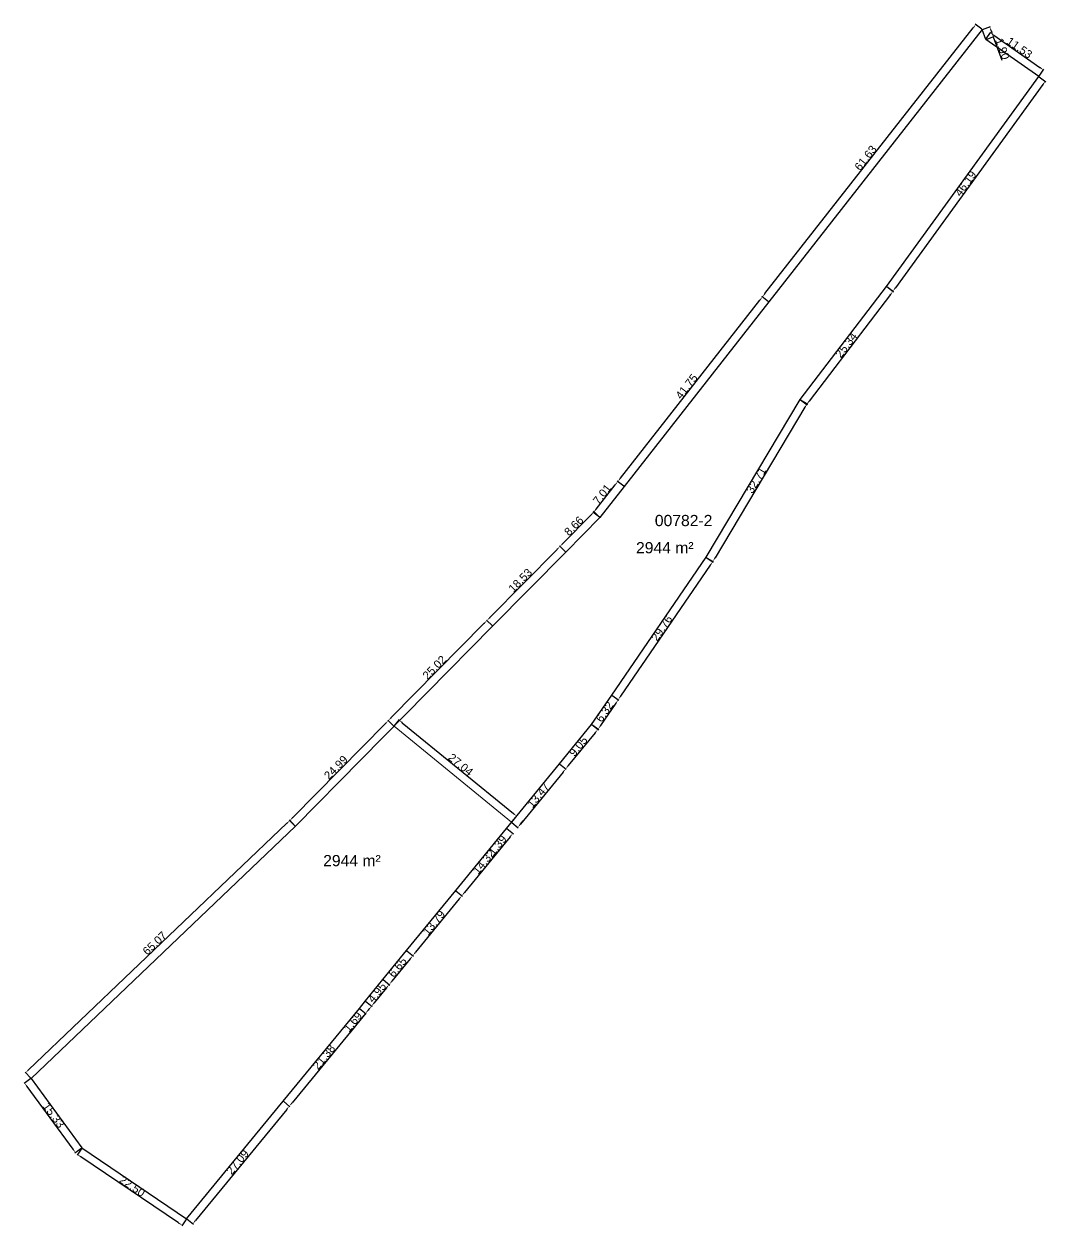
# Model space of a CAD drawing. Header units: metres. Extents: x 7513349 to 7514739, y 4689531 to 4690598.
# Drawn here: x 7513407.9 to 7513589.9, y 4690383.6 to 4690597.7 of the extents above; entities that cross this region are included whole.
import ezdxf

# ---------------------------------------------------------------- set-up
doc = ezdxf.new("R2010")
doc.units = ezdxf.units.M
doc.header["$PDMODE"] = 32
doc.header["$PDSIZE"] = 0.75
for name, color, linetype, lineweight in [('Ndarjet', 1, 'Continuous', 0), ('Nr Parceles Baze', 7, 'Continuous', 0), ('Parcela Baze', 7, 'Continuous', 0), ('YourDimensionLayer', 5, 'Continuous', 0)]:
    doc.layers.add(name, color=color, linetype=linetype, lineweight=lineweight)
doc.styles.get("Standard").update_dxf_attribs({"font": 'arial.ttf'})
doc.dimstyles.get("Standard").update_dxf_attribs({"dimtxt": 1.9, "dimasz": 1, "dimexe": 0.18, "dimexo": 0.0625, "dimgap": 0.09, "dimtad": 1, "dimzin": 0, "dimdsep": 46, "dimtxsty": 'Standard', "dimcen": 0, "dimadec": 0, "dimazin": 0, "dimtfac": 1, "dimtofl": 0, "dimtmove": 0, "dimatfit": 3, "dimfxl": 1, "dimtolj": 1, "dimtzin": 0, "dimarcsym": 0})

# ---------------------------------------------------------------- blocks, each defined once
blk = doc.blocks.new('*D109')
at = {"layer": 'Defpoints', "color": 0, "transparency": 16777216}
for p in [(7513561.5, 4690550.96), (7513546.14, 4690530.81), (7513547.27, 4690529.95)]:
    blk.add_point(p, dxfattribs=at)
at = {"layer": 'YourDimensionLayer', "color": 0, "lineweight": -2, "transparency": 16777216}
for p, q in [((7513562.18, 4690549.5), (7513547.72, 4690530.55)), ((7513561.54, 4690550.93), (7513562.74, 4690550.02)), ((7513546.17, 4690530.79), (7513547.38, 4690529.87))]:
    blk.add_line(p, q, dxfattribs=at)
at = {"layer": 'YourDimensionLayer', "color": 0, "transparency": 16777216}
for points in [[(7513562.08, 4690549.58), (7513562.28, 4690549.43), (7513562.63, 4690550.1)], [(7513547.63, 4690530.62), (7513547.82, 4690530.47), (7513547.27, 4690529.95)]]:
    blk.add_solid(points, dxfattribs=at)
at = {"layer": 'YourDimensionLayer', "color": 0, "transparency": 16777216, "insert": (7513554.32, 4690540.51), "char_height": 1.425, "attachment_point": 5, "rotation": 52.6792}
blk.add_mtext('\\A1;25.34', dxfattribs=at)
blk = doc.blocks.new('*D110')
at = {"layer": 'Defpoints', "color": 0, "transparency": 16777216}
for p in [(7513546.14, 4690530.81), (7513529.37, 4690502.73), (7513530.59, 4690502)]:
    blk.add_point(p, dxfattribs=at)
at = {"layer": 'YourDimensionLayer', "color": 0, "lineweight": -2, "transparency": 16777216}
for p, q in [((7513546.18, 4690530.79), (7513547.48, 4690530.01)), ((7513546.98, 4690529.44), (7513530.97, 4690502.64)), ((7513529.41, 4690502.7), (7513530.71, 4690501.93))]:
    blk.add_line(p, q, dxfattribs=at)
at = {"layer": 'YourDimensionLayer', "color": 0, "transparency": 16777216}
for points in [[(7513546.87, 4690529.5), (7513547.08, 4690529.38), (7513547.36, 4690530.08)], [(7513530.87, 4690502.7), (7513531.08, 4690502.58), (7513530.59, 4690502)]]:
    blk.add_solid(points, dxfattribs=at)
at = {"layer": 'YourDimensionLayer', "color": 0, "transparency": 16777216, "insert": (7513538.29, 4690516.45), "char_height": 1.425, "attachment_point": 5, "rotation": 59.1591}
blk.add_mtext('\\A1;32.71', dxfattribs=at)
blk = doc.blocks.new('*D111')
at = {"layer": 'Defpoints', "color": 0, "transparency": 16777216}
for p in [(7513529.37, 4690502.73), (7513512.56, 4690478.17), (7513513.74, 4690477.36)]:
    blk.add_point(p, dxfattribs=at)
at = {"layer": 'YourDimensionLayer', "color": 0, "lineweight": -2, "transparency": 16777216}
for p, q in [((7513529.4, 4690502.7), (7513530.65, 4690501.85)), ((7513530.12, 4690501.3), (7513514.16, 4690477.98)), ((7513512.6, 4690478.14), (7513513.85, 4690477.28))]:
    blk.add_line(p, q, dxfattribs=at)
at = {"layer": 'YourDimensionLayer', "color": 0, "transparency": 16777216}
for points in [[(7513530.02, 4690501.37), (7513530.22, 4690501.23), (7513530.54, 4690501.92)], [(7513514.06, 4690478.05), (7513514.27, 4690477.91), (7513513.74, 4690477.36)]]:
    blk.add_solid(points, dxfattribs=at)
at = {"layer": 'YourDimensionLayer', "color": 0, "transparency": 16777216, "insert": (7513521.48, 4690490.09), "char_height": 1.425, "attachment_point": 5, "rotation": 55.6227}
blk.add_mtext('\\A1;29.76', dxfattribs=at)
blk = doc.blocks.new('*D112')
at = {"layer": 'Defpoints', "color": 0, "transparency": 16777216}
for p in [(7513512.56, 4690478.17), (7513509, 4690472.95), (7513510.17, 4690472.14)]:
    blk.add_point(p, dxfattribs=at)
at = {"layer": 'YourDimensionLayer', "color": 0, "lineweight": -2, "transparency": 16777216}
for p, q in [((7513513.32, 4690476.74), (7513510.59, 4690472.76)), ((7513512.6, 4690478.14), (7513513.85, 4690477.28)), ((7513509.03, 4690472.92), (7513510.28, 4690472.07))]:
    blk.add_line(p, q, dxfattribs=at)
at = {"layer": 'YourDimensionLayer', "color": 0, "transparency": 16777216}
for points in [[(7513513.21, 4690476.81), (7513513.42, 4690476.67), (7513513.74, 4690477.36)], [(7513510.49, 4690472.83), (7513510.7, 4690472.69), (7513510.17, 4690472.14)]]:
    blk.add_solid(points, dxfattribs=at)
at = {"layer": 'YourDimensionLayer', "color": 0, "transparency": 16777216, "insert": (7513511.3, 4690475.2), "char_height": 1.425, "attachment_point": 5, "rotation": 55.626}
blk.add_mtext('\\A1;6.32', dxfattribs=at)
blk = doc.blocks.new('*D113')
at = {"layer": 'Defpoints', "color": 0, "transparency": 16777216}
for p in [(7513509, 4690472.95), (7513503.27, 4690465.95), (7513504.37, 4690465.04)]:
    blk.add_point(p, dxfattribs=at)
at = {"layer": 'YourDimensionLayer', "color": 0, "lineweight": -2, "transparency": 16777216}
for p, q in [((7513509.03, 4690472.92), (7513510.2, 4690471.96)), ((7513509.62, 4690471.47), (7513504.84, 4690465.62)), ((7513503.3, 4690465.92), (7513504.47, 4690464.96))]:
    blk.add_line(p, q, dxfattribs=at)
at = {"layer": 'YourDimensionLayer', "color": 0, "transparency": 16777216}
for points in [[(7513509.53, 4690471.55), (7513509.72, 4690471.39), (7513510.1, 4690472.05)], [(7513504.75, 4690465.7), (7513504.94, 4690465.54), (7513504.37, 4690465.04)]]:
    blk.add_solid(points, dxfattribs=at)
at = {"layer": 'YourDimensionLayer', "color": 0, "transparency": 16777216, "insert": (7513506.62, 4690469.05), "char_height": 1.425, "attachment_point": 5, "rotation": 50.7231}
blk.add_mtext('\\A1;9.05', dxfattribs=at)
blk = doc.blocks.new('*D114')
at = {"layer": 'Defpoints', "color": 0, "transparency": 16777216}
for p in [(7513503.27, 4690465.95), (7513494.74, 4690455.52), (7513495.84, 4690454.61)]:
    blk.add_point(p, dxfattribs=at)
at = {"layer": 'YourDimensionLayer', "color": 0, "lineweight": -2, "transparency": 16777216}
for p, q in [((7513503.3, 4690465.92), (7513504.47, 4690464.96)), ((7513503.9, 4690464.46), (7513496.32, 4690455.19)), ((7513494.77, 4690455.49), (7513495.94, 4690454.53))]:
    blk.add_line(p, q, dxfattribs=at)
at = {"layer": 'YourDimensionLayer', "color": 0, "transparency": 16777216}
for points in [[(7513503.8, 4690464.54), (7513503.99, 4690464.38), (7513504.37, 4690465.04)], [(7513496.22, 4690455.27), (7513496.41, 4690455.11), (7513495.84, 4690454.61)]]:
    blk.add_solid(points, dxfattribs=at)
at = {"layer": 'YourDimensionLayer', "color": 0, "transparency": 16777216, "insert": (7513499.49, 4690460.33), "char_height": 1.425, "attachment_point": 5, "rotation": 50.722}
blk.add_mtext('\\A1;13.47', dxfattribs=at)
blk = doc.blocks.new('*D116')
at = {"layer": 'Defpoints', "color": 0, "transparency": 16777216}
for p in [(7513490.36, 4690491.46), (7513491.37, 4690490.46), (7513473.81, 4690472.63)]:
    blk.add_point(p, dxfattribs=at)
at = {"layer": 'YourDimensionLayer', "color": 0, "lineweight": -2, "transparency": 16777216}
for p, q in [((7513491.34, 4690490.49), (7513490.26, 4690491.55)), ((7513473.32, 4690474.17), (7513489.83, 4690490.92)), ((7513473.78, 4690472.66), (7513472.7, 4690473.73))]:
    blk.add_line(p, q, dxfattribs=at)
at = {"layer": 'YourDimensionLayer', "color": 0, "transparency": 16777216}
for points in [[(7513489.74, 4690491.01), (7513489.92, 4690490.84), (7513490.36, 4690491.46)], [(7513473.23, 4690474.25), (7513473.41, 4690474.08), (7513472.79, 4690473.63)]]:
    blk.add_solid(points, dxfattribs=at)
at = {"layer": 'YourDimensionLayer', "color": 0, "transparency": 16777216, "insert": (7513481.01, 4690483.1), "char_height": 1.425, "attachment_point": 5, "rotation": 45.4245}
blk.add_mtext('\\A1;25.02', dxfattribs=at)
blk = doc.blocks.new('*D117')
at = {"layer": 'Defpoints', "color": 0, "transparency": 16777216}
for p in [(7513503.36, 4690504.65), (7513504.38, 4690503.65), (7513491.37, 4690490.46)]:
    blk.add_point(p, dxfattribs=at)
at = {"layer": 'YourDimensionLayer', "color": 0, "lineweight": -2, "transparency": 16777216}
for p, q in [((7513504.34, 4690503.69), (7513503.26, 4690504.75)), ((7513490.88, 4690491.99), (7513502.83, 4690504.12)), ((7513491.34, 4690490.49), (7513490.26, 4690491.55))]:
    blk.add_line(p, q, dxfattribs=at)
at = {"layer": 'YourDimensionLayer', "color": 0, "transparency": 16777216}
for points in [[(7513502.74, 4690504.21), (7513502.92, 4690504.03), (7513503.36, 4690504.65)], [(7513490.8, 4690492.08), (7513490.97, 4690491.9), (7513490.36, 4690491.46)]]:
    blk.add_solid(points, dxfattribs=at)
at = {"layer": 'YourDimensionLayer', "color": 0, "transparency": 16777216, "insert": (7513496.29, 4690498.61), "char_height": 1.425, "attachment_point": 5, "rotation": 45.4264}
blk.add_mtext('\\A1;18.53', dxfattribs=at)
blk = doc.blocks.new('*D118')
at = {"layer": 'Defpoints', "color": 0, "transparency": 16777216}
for p in [(7513509.43, 4690510.82), (7513510.45, 4690509.82), (7513504.38, 4690503.65)]:
    blk.add_point(p, dxfattribs=at)
at = {"layer": 'YourDimensionLayer', "color": 0, "lineweight": -2, "transparency": 16777216}
for p, q in [((7513510.42, 4690509.85), (7513509.34, 4690510.91)), ((7513503.89, 4690505.19), (7513508.91, 4690510.29)), ((7513504.34, 4690503.69), (7513503.26, 4690504.75))]:
    blk.add_line(p, q, dxfattribs=at)
at = {"layer": 'YourDimensionLayer', "color": 0, "transparency": 16777216}
for points in [[(7513508.82, 4690510.37), (7513509, 4690510.2), (7513509.43, 4690510.82)], [(7513503.8, 4690505.28), (7513503.98, 4690505.1), (7513503.36, 4690504.65)]]:
    blk.add_solid(points, dxfattribs=at)
at = {"layer": 'YourDimensionLayer', "color": 0, "transparency": 16777216, "insert": (7513505.83, 4690508.3), "char_height": 1.425, "attachment_point": 5, "rotation": 45.4259}
blk.add_mtext('\\A1;8.66', dxfattribs=at)
blk = doc.blocks.new('*D119')
at = {"layer": 'Defpoints', "color": 0, "transparency": 16777216}
for p in [(7513513.65, 4690516.22), (7513514.78, 4690515.34), (7513510.45, 4690509.82)]:
    blk.add_point(p, dxfattribs=at)
at = {"layer": 'YourDimensionLayer', "color": 0, "lineweight": -2, "transparency": 16777216}
for p, q in [((7513509.79, 4690511.29), (7513513.19, 4690515.63)), ((7513514.74, 4690515.37), (7513513.55, 4690516.3)), ((7513510.41, 4690509.85), (7513509.22, 4690510.78))]:
    blk.add_line(p, q, dxfattribs=at)
at = {"layer": 'YourDimensionLayer', "color": 0, "transparency": 16777216}
for points in [[(7513513.09, 4690515.71), (7513513.29, 4690515.55), (7513513.65, 4690516.22)], [(7513509.69, 4690511.37), (7513509.89, 4690511.21), (7513509.33, 4690510.7)]]:
    blk.add_solid(points, dxfattribs=at)
at = {"layer": 'YourDimensionLayer', "color": 0, "transparency": 16777216, "insert": (7513510.86, 4690513.95), "char_height": 1.425, "attachment_point": 5, "rotation": 51.9208}
blk.add_mtext('\\A1;7.01', dxfattribs=at)
blk = doc.blocks.new('*D120')
at = {"layer": 'Defpoints', "color": 0, "transparency": 16777216}
for p in [(7513539.4, 4690549.09), (7513540.52, 4690548.21), (7513514.77, 4690515.34)]:
    blk.add_point(p, dxfattribs=at)
at = {"layer": 'YourDimensionLayer', "color": 0, "lineweight": -2, "transparency": 16777216}
for p, q in [((7513514.12, 4690516.81), (7513538.94, 4690548.5)), ((7513540.48, 4690548.24), (7513539.29, 4690549.17)), ((7513514.74, 4690515.37), (7513513.55, 4690516.3))]:
    blk.add_line(p, q, dxfattribs=at)
at = {"layer": 'YourDimensionLayer', "color": 0, "transparency": 16777216}
for points in [[(7513538.84, 4690548.58), (7513539.03, 4690548.42), (7513539.4, 4690549.09)], [(7513514.02, 4690516.89), (7513514.21, 4690516.73), (7513513.65, 4690516.22)]]:
    blk.add_solid(points, dxfattribs=at)
at = {"layer": 'YourDimensionLayer', "color": 0, "transparency": 16777216, "insert": (7513525.9, 4690533.14), "char_height": 1.425, "attachment_point": 5, "rotation": 51.9306}
blk.add_mtext('\\A1;41.75', dxfattribs=at)
blk = doc.blocks.new('*D121')
at = {"layer": 'Defpoints', "color": 0, "transparency": 16777216}
for p in [(7513577.39, 4690597.61), (7513578.51, 4690596.73), (7513540.52, 4690548.21)]:
    blk.add_point(p, dxfattribs=at)
at = {"layer": 'YourDimensionLayer', "color": 0, "lineweight": -2, "transparency": 16777216}
for p, q in [((7513539.86, 4690549.68), (7513576.93, 4690597.02)), ((7513578.48, 4690596.76), (7513577.29, 4690597.7)), ((7513540.48, 4690548.24), (7513539.29, 4690549.17))]:
    blk.add_line(p, q, dxfattribs=at)
at = {"layer": 'YourDimensionLayer', "color": 0, "transparency": 16777216}
for points in [[(7513576.83, 4690597.1), (7513577.03, 4690596.94), (7513577.39, 4690597.61)], [(7513539.76, 4690549.76), (7513539.96, 4690549.6), (7513539.4, 4690549.09)]]:
    blk.add_solid(points, dxfattribs=at)
at = {"layer": 'YourDimensionLayer', "color": 0, "transparency": 16777216, "insert": (7513557.77, 4690573.84), "char_height": 1.425, "attachment_point": 5, "rotation": 51.9385}
blk.add_mtext('\\A1;61.63', dxfattribs=at)
blk = doc.blocks.new('*D122')
at = {"layer": 'Defpoints', "color": 0, "transparency": 16777216}
for p in [(7513578.51, 4690596.73), (7513579.17, 4690594.95), (7513580.51, 4690595.44)]:
    blk.add_point(p, dxfattribs=at)
at = {"layer": 'YourDimensionLayer', "color": 0, "lineweight": -2, "transparency": 16777216}
for p, q in [((7513578.56, 4690596.75), (7513579.98, 4690597.27)), ((7513580.11, 4690596.52), (7513580.25, 4690596.14)), ((7513579.21, 4690594.97), (7513580.63, 4690595.49)), ((7513580.51, 4690595.44), (7513582.04, 4690591.26))]:
    blk.add_line(p, q, dxfattribs=at)
at = {"layer": 'YourDimensionLayer', "color": 0, "transparency": 16777216}
for points in [[(7513580.23, 4690596.56), (7513579.99, 4690596.48), (7513579.85, 4690597.22)], [(7513580.37, 4690596.19), (7513580.13, 4690596.1), (7513580.51, 4690595.44)]]:
    blk.add_solid(points, dxfattribs=at)
at = {"layer": 'YourDimensionLayer', "color": 0, "transparency": 16777216, "insert": (7513582.15, 4690593.27), "char_height": 1.425, "attachment_point": 5, "rotation": 290.1325}
blk.add_mtext('\\A1;1.90', dxfattribs=at)
blk = doc.blocks.new('*D123')
at = {"layer": 'Defpoints', "color": 0, "transparency": 16777216}
for p in [(7513579.17, 4690594.95), (7513588.62, 4690588.35), (7513589.43, 4690589.52)]:
    blk.add_point(p, dxfattribs=at)
at = {"layer": 'YourDimensionLayer', "color": 0, "lineweight": -2, "transparency": 16777216}
for p, q in [((7513579.2, 4690594.99), (7513580.06, 4690596.23)), ((7513580.6, 4690595.69), (7513588.82, 4690589.95)), ((7513588.65, 4690588.39), (7513589.51, 4690589.63))]:
    blk.add_line(p, q, dxfattribs=at)
at = {"layer": 'YourDimensionLayer', "color": 0, "transparency": 16777216}
for points in [[(7513580.67, 4690595.79), (7513580.53, 4690595.59), (7513579.98, 4690596.12)], [(7513588.89, 4690590.05), (7513588.75, 4690589.85), (7513589.43, 4690589.52)]]:
    blk.add_solid(points, dxfattribs=at)
at = {"layer": 'YourDimensionLayer', "color": 0, "transparency": 16777216, "insert": (7513585.17, 4690593.47), "char_height": 1.425, "attachment_point": 5, "rotation": 325.0691}
blk.add_mtext('\\A1;11.53', dxfattribs=at)
blk = doc.blocks.new('*D124')
at = {"layer": 'Defpoints', "color": 0, "transparency": 16777216}
for p in [(7513588.62, 4690588.35), (7513561.5, 4690550.96), (7513562.65, 4690550.13)]:
    blk.add_point(p, dxfattribs=at)
at = {"layer": 'YourDimensionLayer', "color": 0, "lineweight": -2, "transparency": 16777216}
for p, q in [((7513588.66, 4690588.32), (7513589.88, 4690587.43)), ((7513589.33, 4690586.91), (7513563.09, 4690550.73)), ((7513561.54, 4690550.94), (7513562.76, 4690550.05))]:
    blk.add_line(p, q, dxfattribs=at)
at = {"layer": 'YourDimensionLayer', "color": 0, "transparency": 16777216}
for points in [[(7513589.23, 4690586.98), (7513589.43, 4690586.83), (7513589.77, 4690587.51)], [(7513562.99, 4690550.81), (7513563.19, 4690550.66), (7513562.65, 4690550.13)]]:
    blk.add_solid(points, dxfattribs=at)
at = {"layer": 'YourDimensionLayer', "color": 0, "transparency": 16777216, "insert": (7513575.57, 4690569.29), "char_height": 1.425, "attachment_point": 5, "rotation": 54.0424}
blk.add_mtext('\\A1;46.19', dxfattribs=at)
blk = doc.blocks.new('*D125')
at = {"layer": 'Defpoints', "color": 0, "transparency": 16777216}
for p in [(7513476.06, 4690432.68), (7513471.85, 4690427.53), (7513472.95, 4690426.62)]:
    blk.add_point(p, dxfattribs=at)
at = {"layer": 'YourDimensionLayer', "color": 0, "lineweight": -2, "transparency": 16777216}
for p, q in [((7513476.1, 4690432.65), (7513477.27, 4690431.69)), ((7513476.69, 4690431.2), (7513473.43, 4690427.21)), ((7513471.89, 4690427.5), (7513473.06, 4690426.54))]:
    blk.add_line(p, q, dxfattribs=at)
at = {"layer": 'YourDimensionLayer', "color": 0, "transparency": 16777216}
for points in [[(7513476.59, 4690431.27), (7513476.79, 4690431.12), (7513477.17, 4690431.78)], [(7513473.33, 4690427.28), (7513473.52, 4690427.13), (7513472.95, 4690426.62)]]:
    blk.add_solid(points, dxfattribs=at)
at = {"layer": 'YourDimensionLayer', "color": 0, "transparency": 16777216, "insert": (7513474.44, 4690429.7), "char_height": 1.425, "attachment_point": 5, "rotation": 50.7203}
blk.add_mtext('\\A1;6.65', dxfattribs=at)
blk = doc.blocks.new('*D126')
at = {"layer": 'Defpoints', "color": 0, "transparency": 16777216}
for p in [(7513471.85, 4690427.53), (7513468.71, 4690423.69), (7513469.82, 4690422.79)]:
    blk.add_point(p, dxfattribs=at)
at = {"layer": 'YourDimensionLayer', "color": 0, "lineweight": -2, "transparency": 16777216}
for p, q in [((7513471.89, 4690427.5), (7513473.06, 4690426.54)), ((7513472.48, 4690426.04), (7513470.29, 4690423.37)), ((7513468.75, 4690423.66), (7513469.92, 4690422.7))]:
    blk.add_line(p, q, dxfattribs=at)
at = {"layer": 'YourDimensionLayer', "color": 0, "transparency": 16777216}
for points in [[(7513472.38, 4690426.12), (7513472.57, 4690425.97), (7513472.95, 4690426.62)], [(7513470.19, 4690423.45), (7513470.39, 4690423.29), (7513469.82, 4690422.79)]]:
    blk.add_solid(points, dxfattribs=at)
at = {"layer": 'YourDimensionLayer', "color": 0, "transparency": 16777216, "insert": (7513470.77, 4690425.21), "char_height": 1.425, "attachment_point": 5, "rotation": 50.7261}
blk.add_mtext('\\A1;4.95', dxfattribs=at)
blk = doc.blocks.new('*D127')
at = {"layer": 'Defpoints', "color": 0, "transparency": 16777216}
for p in [(7513468.71, 4690423.69), (7513467.64, 4690422.38), (7513468.74, 4690421.48)]:
    blk.add_point(p, dxfattribs=at)
at = {"layer": 'YourDimensionLayer', "color": 0, "lineweight": -2, "transparency": 16777216}
for p, q in [((7513468.75, 4690423.66), (7513469.92, 4690422.7)), ((7513468.74, 4690421.48), (7513465.92, 4690418.03)), ((7513467.68, 4690422.35), (7513468.85, 4690421.39)), ((7513469.34, 4690422.21), (7513469.22, 4690422.06))]:
    blk.add_line(p, q, dxfattribs=at)
at = {"layer": 'YourDimensionLayer', "color": 0, "transparency": 16777216}
for points in [[(7513469.12, 4690422.14), (7513469.31, 4690421.98), (7513468.74, 4690421.48)], [(7513469.24, 4690422.29), (7513469.44, 4690422.13), (7513469.82, 4690422.79)]]:
    blk.add_solid(points, dxfattribs=at)
at = {"layer": 'YourDimensionLayer', "color": 0, "transparency": 16777216, "insert": (7513466.48, 4690419.97), "char_height": 1.425, "attachment_point": 5, "rotation": 50.7225}
blk.add_mtext('\\A1;1.69', dxfattribs=at)
blk = doc.blocks.new('*D128')
at = {"layer": 'Defpoints', "color": 0, "transparency": 16777216}
for p in [(7513467.64, 4690422.38), (7513454.07, 4690405.86), (7513455.17, 4690404.96)]:
    blk.add_point(p, dxfattribs=at)
at = {"layer": 'YourDimensionLayer', "color": 0, "lineweight": -2, "transparency": 16777216}
for p, q in [((7513468.27, 4690420.9), (7513455.65, 4690405.54)), ((7513467.68, 4690422.35), (7513468.85, 4690421.39)), ((7513454.11, 4690405.83), (7513455.28, 4690404.87))]:
    blk.add_line(p, q, dxfattribs=at)
at = {"layer": 'YourDimensionLayer', "color": 0, "transparency": 16777216}
for points in [[(7513468.17, 4690420.98), (7513468.36, 4690420.82), (7513468.74, 4690421.48)], [(7513455.55, 4690405.61), (7513455.74, 4690405.46), (7513455.17, 4690404.96)]]:
    blk.add_solid(points, dxfattribs=at)
at = {"layer": 'YourDimensionLayer', "color": 0, "transparency": 16777216, "insert": (7513461.34, 4690413.72), "char_height": 1.425, "attachment_point": 5, "rotation": 50.5993}
blk.add_mtext('\\A1;21.38', dxfattribs=at)
blk = doc.blocks.new('*D129')
at = {"layer": 'Defpoints', "color": 0, "transparency": 16777216}
for p in [(7513454.07, 4690405.86), (7513436.88, 4690384.92), (7513437.98, 4690384.01)]:
    blk.add_point(p, dxfattribs=at)
at = {"layer": 'YourDimensionLayer', "color": 0, "lineweight": -2, "transparency": 16777216}
for p, q in [((7513454.7, 4690404.38), (7513438.46, 4690384.59)), ((7513454.11, 4690405.83), (7513455.28, 4690404.87)), ((7513436.92, 4690384.89), (7513438.09, 4690383.93))]:
    blk.add_line(p, q, dxfattribs=at)
at = {"layer": 'YourDimensionLayer', "color": 0, "transparency": 16777216}
for points in [[(7513454.6, 4690404.46), (7513454.79, 4690404.3), (7513455.17, 4690404.96)], [(7513438.36, 4690384.67), (7513438.56, 4690384.51), (7513437.98, 4690384.01)]]:
    blk.add_solid(points, dxfattribs=at)
at = {"layer": 'YourDimensionLayer', "color": 0, "transparency": 16777216, "insert": (7513445.96, 4690394.99), "char_height": 1.425, "attachment_point": 5, "rotation": 50.6255}
blk.add_mtext('\\A1;27.09', dxfattribs=at)
blk = doc.blocks.new('*D130')
at = {"layer": 'Defpoints', "color": 0, "transparency": 16777216}
for p in [(7513418.25, 4690397.53), (7513417.45, 4690396.35), (7513436.88, 4690384.92)]:
    blk.add_point(p, dxfattribs=at)
at = {"layer": 'YourDimensionLayer', "color": 0, "lineweight": -2, "transparency": 16777216}
for p, q in [((7513418.23, 4690397.49), (7513417.38, 4690396.23)), ((7513435.46, 4690384.16), (7513418.07, 4690395.93)), ((7513436.86, 4690384.88), (7513436.01, 4690383.62))]:
    blk.add_line(p, q, dxfattribs=at)
at = {"layer": 'YourDimensionLayer', "color": 0, "transparency": 16777216}
for points in [[(7513418.14, 4690396.03), (7513418, 4690395.82), (7513417.45, 4690396.35)], [(7513435.53, 4690384.26), (7513435.39, 4690384.05), (7513436.08, 4690383.74)]]:
    blk.add_solid(points, dxfattribs=at)
at = {"layer": 'YourDimensionLayer', "color": 0, "transparency": 16777216, "insert": (7513427.21, 4690390.7), "char_height": 1.425, "attachment_point": 5, "rotation": 325.9073}
blk.add_mtext('\\A1;22.50', dxfattribs=at)
blk = doc.blocks.new('*D131')
at = {"layer": 'Defpoints', "color": 0, "transparency": 16777216}
for p in [(7513408.05, 4690409.05), (7513409.2, 4690409.9), (7513418.25, 4690397.53)]:
    blk.add_point(p, dxfattribs=at)
at = {"layer": 'YourDimensionLayer', "color": 0, "lineweight": -2, "transparency": 16777216}
for p, q in [((7513409.16, 4690409.87), (7513407.94, 4690408.97)), ((7513416.66, 4690397.29), (7513408.49, 4690408.45)), ((7513418.21, 4690397.5), (7513416.99, 4690396.6))]:
    blk.add_line(p, q, dxfattribs=at)
at = {"layer": 'YourDimensionLayer', "color": 0, "transparency": 16777216}
for points in [[(7513408.6, 4690408.52), (7513408.39, 4690408.38), (7513408.05, 4690409.05)], [(7513416.76, 4690397.36), (7513416.56, 4690397.22), (7513417.1, 4690396.68)]]:
    blk.add_solid(points, dxfattribs=at)
at = {"layer": 'YourDimensionLayer', "color": 0, "transparency": 16777216, "insert": (7513413.22, 4690403.34), "char_height": 1.425, "attachment_point": 5, "rotation": 306.1895}
blk.add_mtext('\\A1;15.33', dxfattribs=at)
blk = doc.blocks.new('*D132')
at = {"layer": 'Defpoints', "color": 0, "transparency": 16777216}
for p in [(7513455.29, 4690455.86), (7513456.27, 4690454.83), (7513409.2, 4690409.9)]:
    blk.add_point(p, dxfattribs=at)
at = {"layer": 'YourDimensionLayer', "color": 0, "lineweight": -2, "transparency": 16777216}
for p, q in [((7513408.76, 4690411.44), (7513454.74, 4690455.34)), ((7513456.24, 4690454.86), (7513455.19, 4690455.96)), ((7513409.17, 4690409.93), (7513408.12, 4690411.02))]:
    blk.add_line(p, q, dxfattribs=at)
at = {"layer": 'YourDimensionLayer', "color": 0, "transparency": 16777216}
for points in [[(7513454.66, 4690455.43), (7513454.83, 4690455.25), (7513455.29, 4690455.86)], [(7513408.67, 4690411.54), (7513408.85, 4690411.35), (7513408.22, 4690410.93)]]:
    blk.add_solid(points, dxfattribs=at)
at = {"layer": 'YourDimensionLayer', "color": 0, "transparency": 16777216, "insert": (7513431.2, 4690433.97), "char_height": 1.425, "attachment_point": 5, "rotation": 43.6713}
blk.add_mtext('\\A1;65.07', dxfattribs=at)
blk = doc.blocks.new('*D133')
at = {"layer": 'Defpoints', "color": 0, "transparency": 16777216}
for p in [(7513472.79, 4690473.63), (7513473.81, 4690472.63), (7513456.27, 4690454.83)]:
    blk.add_point(p, dxfattribs=at)
at = {"layer": 'YourDimensionLayer', "color": 0, "lineweight": -2, "transparency": 16777216}
for p, q in [((7513455.78, 4690456.36), (7513472.27, 4690473.1)), ((7513473.78, 4690472.66), (7513472.7, 4690473.73)), ((7513456.24, 4690454.86), (7513455.16, 4690455.92))]:
    blk.add_line(p, q, dxfattribs=at)
at = {"layer": 'YourDimensionLayer', "color": 0, "transparency": 16777216}
for points in [[(7513472.18, 4690473.18), (7513472.36, 4690473.01), (7513472.79, 4690473.63)], [(7513455.69, 4690456.45), (7513455.87, 4690456.28), (7513455.25, 4690455.83)]]:
    blk.add_solid(points, dxfattribs=at)
at = {"layer": 'YourDimensionLayer', "color": 0, "transparency": 16777216, "insert": (7513463.46, 4690465.29), "char_height": 1.425, "attachment_point": 5, "rotation": 45.4245}
blk.add_mtext('\\A1;24.99', dxfattribs=at)
blk = doc.blocks.new('*D134')
at = {"layer": 'Defpoints', "color": 0, "transparency": 16777216}
for p in [(7513473.81, 4690472.63), (7513494.74, 4690455.52), (7513495.64, 4690456.62)]:
    blk.add_point(p, dxfattribs=at)
at = {"layer": 'YourDimensionLayer', "color": 0, "lineweight": -2, "transparency": 16777216}
for p, q in [((7513473.84, 4690472.67), (7513474.8, 4690473.84)), ((7513475.29, 4690473.26), (7513495.06, 4690457.09)), ((7513494.77, 4690455.55), (7513495.72, 4690456.72))]:
    blk.add_line(p, q, dxfattribs=at)
at = {"layer": 'YourDimensionLayer', "color": 0, "transparency": 16777216}
for points in [[(7513475.37, 4690473.36), (7513475.21, 4690473.16), (7513474.71, 4690473.73)], [(7513495.14, 4690457.19), (7513494.98, 4690457), (7513495.64, 4690456.62)]]:
    blk.add_solid(points, dxfattribs=at)
at = {"layer": 'YourDimensionLayer', "color": 0, "transparency": 16777216, "insert": (7513485.68, 4690465.79), "char_height": 1.425, "attachment_point": 5, "rotation": 320.722}
blk.add_mtext('\\A1;27.04', dxfattribs=at)
blk = doc.blocks.new('*D135')
at = {"layer": 'Defpoints', "color": 0, "transparency": 16777216}
for p in [(7513494.74, 4690455.52), (7513493.86, 4690454.44), (7513494.96, 4690453.54)]:
    blk.add_point(p, dxfattribs=at)
at = {"layer": 'YourDimensionLayer', "color": 0, "lineweight": -2, "transparency": 16777216}
for p, q in [((7513494.77, 4690455.49), (7513495.94, 4690454.53)), ((7513496.32, 4690455.19), (7513496.79, 4690455.77)), ((7513493.89, 4690454.41), (7513495.06, 4690453.45)), ((7513494.48, 4690452.96), (7513491.66, 4690449.51))]:
    blk.add_line(p, q, dxfattribs=at)
at = {"layer": 'YourDimensionLayer', "color": 0, "transparency": 16777216}
for points in [[(7513496.22, 4690455.27), (7513496.41, 4690455.11), (7513495.84, 4690454.61)], [(7513494.39, 4690453.03), (7513494.58, 4690452.88), (7513494.96, 4690453.54)]]:
    blk.add_solid(points, dxfattribs=at)
at = {"layer": 'YourDimensionLayer', "color": 0, "transparency": 16777216, "insert": (7513492.22, 4690451.44), "char_height": 1.425, "attachment_point": 5, "rotation": 50.722}
blk.add_mtext('\\A1;1.39', dxfattribs=at)
blk = doc.blocks.new('*D136')
at = {"layer": 'Defpoints', "color": 0, "transparency": 16777216}
for p in [(7513493.86, 4690454.44), (7513484.79, 4690443.35), (7513485.9, 4690442.45)]:
    blk.add_point(p, dxfattribs=at)
at = {"layer": 'YourDimensionLayer', "color": 0, "lineweight": -2, "transparency": 16777216}
for p, q in [((7513493.89, 4690454.41), (7513495.06, 4690453.45)), ((7513494.48, 4690452.96), (7513486.37, 4690443.03)), ((7513484.83, 4690443.32), (7513486, 4690442.37))]:
    blk.add_line(p, q, dxfattribs=at)
at = {"layer": 'YourDimensionLayer', "color": 0, "transparency": 16777216}
for points in [[(7513494.39, 4690453.03), (7513494.58, 4690452.88), (7513494.96, 4690453.54)], [(7513486.27, 4690443.11), (7513486.47, 4690442.95), (7513485.9, 4690442.45)]]:
    blk.add_solid(points, dxfattribs=at)
at = {"layer": 'YourDimensionLayer', "color": 0, "transparency": 16777216, "insert": (7513489.81, 4690448.5), "char_height": 1.425, "attachment_point": 5, "rotation": 50.7278}
blk.add_mtext('\\A1;14.32', dxfattribs=at)
blk = doc.blocks.new('*D137')
at = {"layer": 'Defpoints', "color": 0, "transparency": 16777216}
for p in [(7513484.79, 4690443.35), (7513476.06, 4690432.68), (7513477.17, 4690431.78)]:
    blk.add_point(p, dxfattribs=at)
at = {"layer": 'YourDimensionLayer', "color": 0, "lineweight": -2, "transparency": 16777216}
for p, q in [((7513484.83, 4690443.32), (7513486, 4690442.37)), ((7513485.42, 4690441.87), (7513477.64, 4690432.36)), ((7513476.1, 4690432.65), (7513477.27, 4690431.69))]:
    blk.add_line(p, q, dxfattribs=at)
at = {"layer": 'YourDimensionLayer', "color": 0, "transparency": 16777216}
for points in [[(7513485.32, 4690441.95), (7513485.52, 4690441.79), (7513485.9, 4690442.45)], [(7513477.54, 4690432.44), (7513477.74, 4690432.28), (7513477.17, 4690431.78)]]:
    blk.add_solid(points, dxfattribs=at)
at = {"layer": 'YourDimensionLayer', "color": 0, "transparency": 16777216, "insert": (7513480.91, 4690437.62), "char_height": 1.425, "attachment_point": 5, "rotation": 50.7237}
blk.add_mtext('\\A1;13.79', dxfattribs=at)

msp = doc.modelspace()

# ---------------------------------------------------------------- linework, layer by layer
at = {"layer": 'Ndarjet', "flags": 128}
msp.add_lwpolyline([(7513473.809, 4690472.631), (7513494.737, 4690455.515)], dxfattribs=at)
at = {"layer": 'Parcela Baze', "lineweight": -3, "flags": 128}
msp.add_lwpolyline([(7513561.498, 4690550.963), (7513588.619, 4690588.35), (7513579.169, 4690594.95), (7513578.515, 4690596.734), (7513540.52, 4690548.21), (7513514.775, 4690515.34), (7513510.45, 4690509.82), (7513504.375, 4690503.654), (7513491.373, 4690490.457), (7513456.27, 4690454.83), (7513409.202, 4690409.896), (7513418.252, 4690397.526), (7513436.882, 4690384.916), (7513454.07, 4690405.86), (7513467.64, 4690422.38), (7513468.713, 4690423.692), (7513471.849, 4690427.527), (7513476.062, 4690432.678), (7513484.792, 4690443.353), (7513493.856, 4690454.438), (7513503.267, 4690465.945), (7513508.995, 4690472.949), (7513512.563, 4690478.165), (7513529.366, 4690502.726), (7513546.137, 4690530.814)], close=True, dxfattribs=at)

# ---------------------------------------------------------------- texts
at = {"layer": 'Ndarjet'}
for p in [(7513516.896, 4690503.426), (7513461.197, 4690447.693)]:
    msp.add_text('2944 m²', height=2, dxfattribs=at).set_placement(p)
at = {"layer": 'Nr Parceles Baze', "lineweight": -3}
msp.add_text('00782-2', height=2, dxfattribs=at).set_placement((7513520.246, 4690508.267))

# ---------------------------------------------------------------- dimensions: what is measured, and where the dimension line sits
at = {"layer": 'YourDimensionLayer'}
for p1, p2, picture, middle in [((7513540.52, 4690548.21), (7513578.515, 4690596.734), '*D121', (7513557.769, 4690573.841)), ((7513578.515, 4690596.734), (7513579.169, 4690594.95), '*D122', (7513582.148, 4690593.274)), ((7513579.169, 4690594.95), (7513588.619, 4690588.35), '*D123', (7513585.165, 4690593.471)), ((7513588.619, 4690588.35), (7513561.498, 4690550.963), '*D124', (7513575.568, 4690569.287)), ((7513561.498, 4690550.963), (7513546.137, 4690530.814), '*D109', (7513554.318, 4690540.507)), ((7513514.775, 4690515.34), (7513540.52, 4690548.21), '*D120', (7513525.9, 4690533.144)), ((7513546.137, 4690530.814), (7513529.366, 4690502.726), '*D110', (7513538.292, 4690516.447)), ((7513510.45, 4690509.82), (7513514.775, 4690515.34), '*D119', (7513510.865, 4690513.949)), ((7513504.375, 4690503.654), (7513510.45, 4690509.82), '*D118', (7513505.831, 4690508.295)), ((7513491.373, 4690490.457), (7513504.375, 4690503.654), '*D117', (7513496.292, 4690498.614)), ((7513529.366, 4690502.726), (7513512.563, 4690478.165), '*D111', (7513521.484, 4690490.09)), ((7513473.8093, 4690472.6312), (7513491.373, 4690490.457), '*D116', (7513481.0098, 4690483.1022)), ((7513512.563, 4690478.165), (7513508.995, 4690472.949), '*D112', (7513511.299, 4690475.202)), ((7513456.27, 4690454.83), (7513473.809, 4690472.631), '*D133', (7513463.458, 4690465.289)), ((7513473.809, 4690472.631), (7513494.737, 4690455.515), '*D134', (7513485.679, 4690465.792)), ((7513508.995, 4690472.949), (7513503.267, 4690465.945), '*D113', (7513506.619, 4690469.048)), ((7513503.267, 4690465.945), (7513494.737, 4690455.515), '*D114', (7513499.489, 4690460.332)), ((7513409.202, 4690409.896), (7513456.27, 4690454.83), '*D132', (7513431.203, 4690433.969)), ((7513494.737, 4690455.515), (7513493.856, 4690454.438), '*D135', (7513492.221, 4690451.444)), ((7513493.856, 4690454.438), (7513484.792, 4690443.353), '*D136', (7513489.811, 4690448.497)), ((7513484.792, 4690443.353), (7513476.062, 4690432.678), '*D137', (7513480.914, 4690437.617)), ((7513476.062, 4690432.678), (7513471.849, 4690427.527), '*D125', (7513474.443, 4690429.704)), ((7513471.849, 4690427.527), (7513468.713, 4690423.692), '*D126', (7513470.769, 4690425.211)), ((7513468.713, 4690423.692), (7513467.64, 4690422.38), '*D127', (7513466.48, 4690419.967)), ((7513467.64, 4690422.38), (7513454.07, 4690405.86), '*D128', (7513461.341, 4690413.72)), ((7513418.252, 4690397.526), (7513409.202, 4690409.896), '*D131', (7513413.219, 4690403.339)), ((7513454.07, 4690405.86), (7513436.882, 4690384.916), '*D129', (7513445.963, 4690394.988)), ((7513436.882, 4690384.916), (7513418.252, 4690397.526), '*D130', (7513427.214, 4690390.699))]:
    dim = msp.add_aligned_dim(p1=p1, p2=p2, distance=1.425, dimstyle='Standard', override={"dimscale": 0.75}, dxfattribs=at)
    dim.commit()
    dim.dimension.update_dxf_attribs({"geometry": picture, "text_midpoint": middle})

doc.saveas('drawing.dxf')
